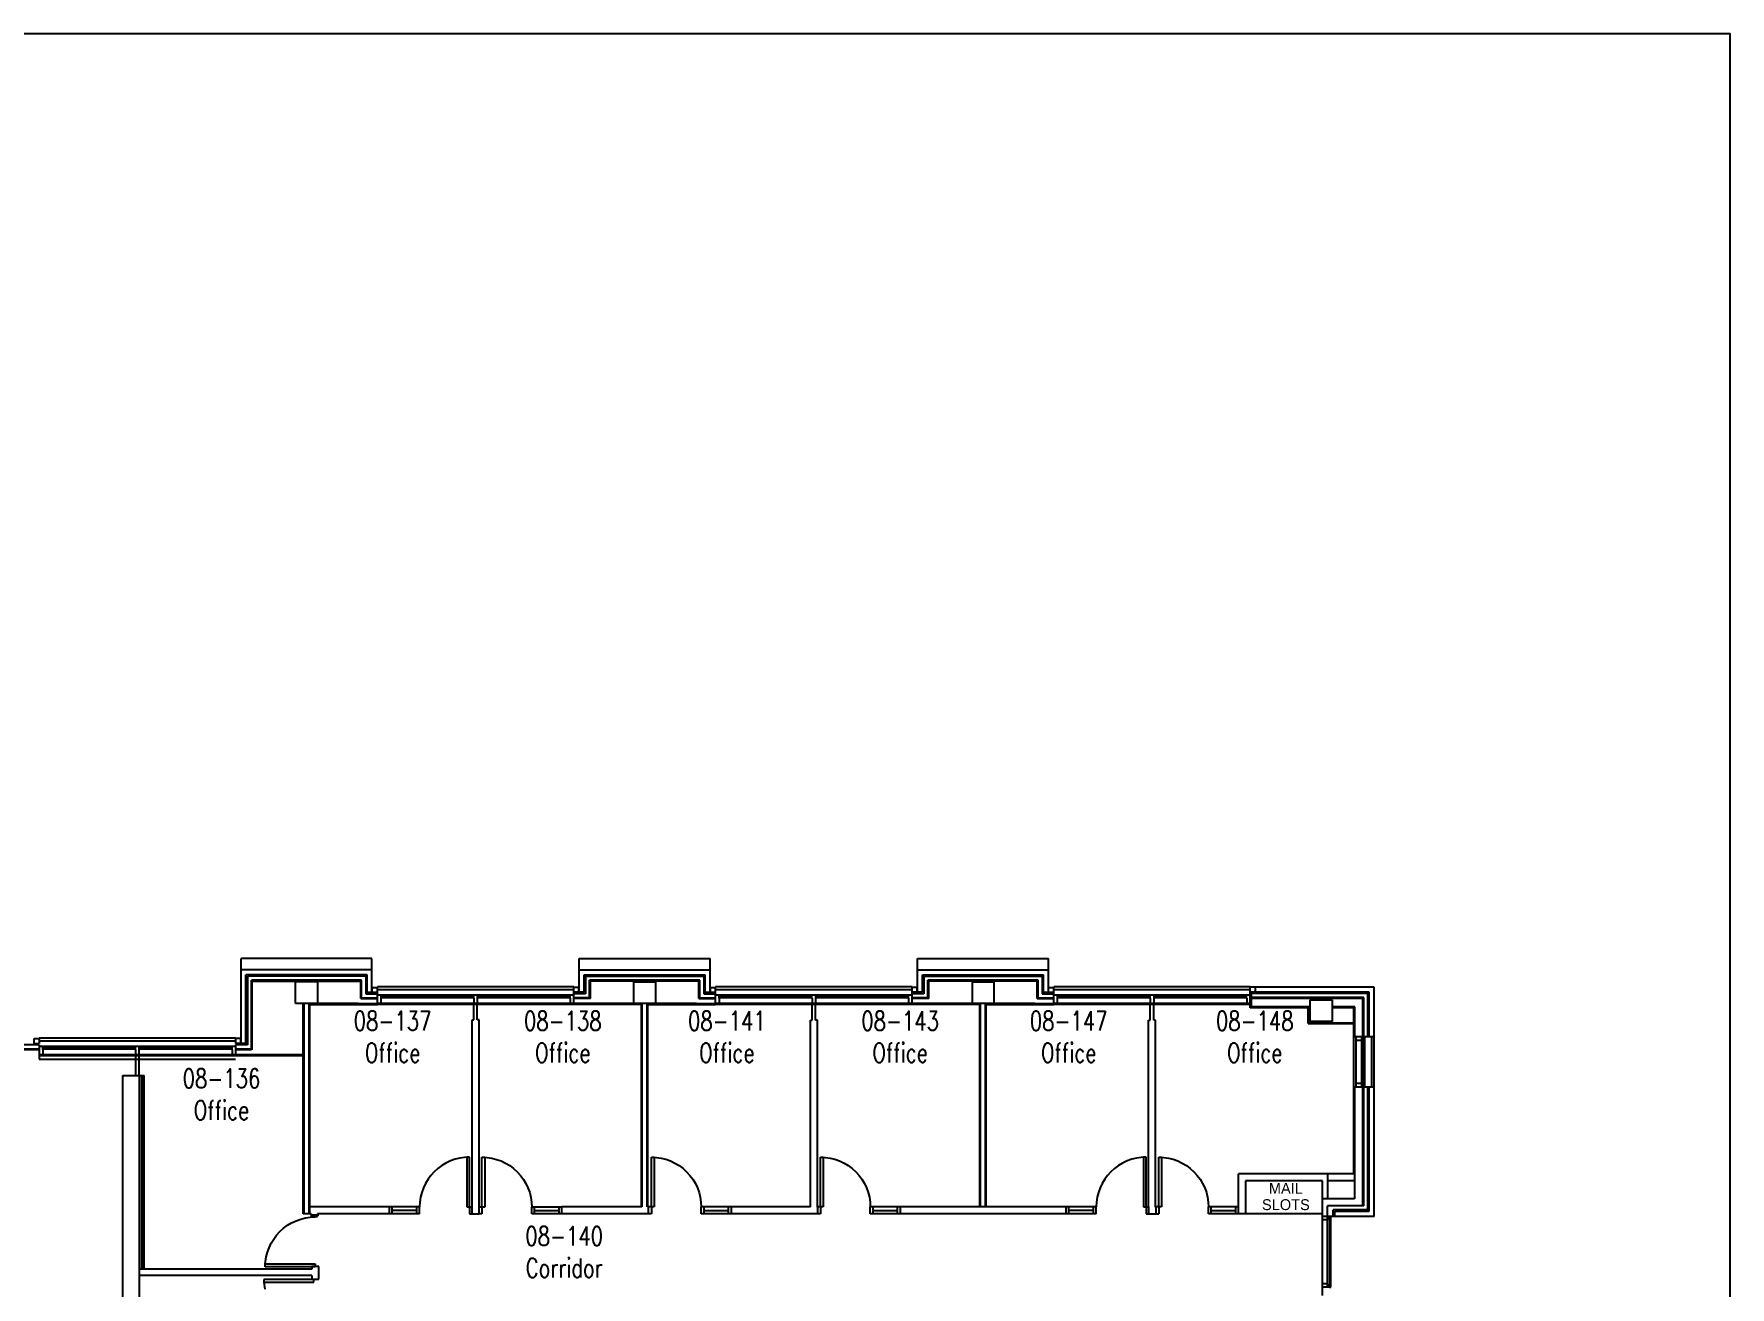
# Model space of a CAD drawing. Extents: x 11182 to 734459, y -1391328 to 152085.
# Drawn here: x 192153 to 223249, y -823482 to -800495 of the extents above; entities that cross this region are included whole.
import ezdxf
from ezdxf.enums import TextEntityAlignment as Align

# ---------------------------------------------------------------- set-up
doc = ezdxf.new("R2010")
doc.units = 0
doc.header["$LTSCALE"] = 500
doc.header["$MEASUREMENT"] = 0
doc.layers.add('0_Defpoints', color=106, linetype='CONTINUOUS', plot=False)
for name, color, linetype in [('0_room_data', 7, 'CONTINUOUS'), ('1_Wall_Exist', 251, 'CONTINUOUS'), ('3_Text', 7, 'CONTINUOUS')]:
    doc.layers.add(name, color=color, linetype=linetype)
doc.styles.add('1_200', font='simplex.shx', dxfattribs={"width": 0.75, "height": 460})
doc.styles.add('CHISEL-S', font='chisel-s')

# ---------------------------------------------------------------- blocks, each defined once
blk = doc.blocks.new('room_data')
at = {"layer": '3_Text', "style": '1_200', "width": 0.75}
for tag, p in [('ROOMNUM', (0, 0)), ('ROOMUSE', (0, -575))]:
    blk.add_attdef(tag, text='', height=345, dxfattribs=at).set_placement(p, align=Align.MIDDLE_CENTER)

msp = doc.modelspace()

# ---------------------------------------------------------------- linework, layer by layer
at = {"layer": '0_Defpoints'}
msp.add_lwpolyline([(121708, -800495), (121708, -866198), (223249, -866198), (223249, -800495)], close=True, dxfattribs=at)
at = {"layer": '1_Wall_Exist'}
for p, q in [((195951, -819015), (195951, -817453)), ((198351, -817453), (195951, -817453)), ((198351, -818075), (198351, -817453)), ((202151, -818075), (202151, -817453)), ((202151, -817453), (204551, -817453)), ((204551, -818075), (204551, -817453)), ((208351, -818075), (208351, -817453)), ((208351, -817453), (210751, -817453)), ((210751, -818075), (210751, -817453)), ((198351, -817663), (195951, -817663)), ((198261, -817753), (196041, -817753)), ((196041, -819015), (196041, -817753)), ((198236, -817778), (196066, -817778)), ((196066, -817778), (196066, -819040)), ((198236, -817778), (198236, -818100)), ((198261, -818075), (198261, -817753)), ((202151, -817663), (204551, -817663)), ((202241, -817753), (204461, -817753)), ((202241, -818075), (202241, -817753)), ((202266, -817778), (204436, -817778)), ((202266, -817778), (202266, -818100)), ((204436, -817778), (204436, -818100)), ((204461, -818075), (204461, -817753)), ((208351, -817663), (210751, -817663)), ((208441, -817753), (210661, -817753)), ((208441, -818075), (208441, -817753)), ((208466, -817778), (210636, -817778)), ((208466, -817778), (208466, -818100)), ((210636, -817778), (210636, -818100)), ((210661, -818075), (210661, -817753)), ((196141, -819115), (196141, -817853)), ((198161, -817853), (196141, -817853)), ((196157, -817869), (198145, -817869)), ((196157, -819131), (196157, -817869)), ((197351, -817881), (196951, -817881)), ((196951, -818281), (196951, -817881)), ((197351, -817881), (197351, -818281)), ((198145, -818191), (198145, -817869)), ((198161, -818175), (198161, -817853)), ((198236, -818100), (198451, -818100)), ((198261, -818075), (198351, -818075)), ((198356, -817985), (198451, -817985)), ((198356, -818075), (198356, -817985)), ((198356, -818075), (198451, -818075)), ((198451, -818300), (198451, -817973)), ((202051, -817973), (198451, -817973)), ((198451, -818023), (202051, -818023)), ((198451, -818121), (202051, -818121)), ((198517, -818184), (198517, -818121)), ((200216, -818184), (200216, -818121)), ((200282, -818121), (200282, -818273)), ((201985, -818184), (201985, -818121)), ((202051, -818300), (202051, -817973)), ((202146, -817985), (202051, -817985)), ((202146, -818075), (202051, -818075)), ((202266, -818100), (202051, -818100)), ((202146, -818075), (202146, -817985)), ((202241, -818075), (202151, -818075)), ((202341, -818175), (202341, -817853)), ((204361, -817853), (202341, -817853)), ((202357, -818191), (202357, -817869)), ((204345, -817869), (202357, -817869)), ((203151, -818281), (203151, -817881)), ((203151, -817881), (203551, -817881)), ((203551, -817881), (203551, -818281)), ((204345, -818191), (204345, -817869)), ((204361, -818175), (204361, -817853)), ((204436, -818100), (204651, -818100)), ((204461, -818075), (204551, -818075)), ((204556, -817985), (204651, -817985)), ((204556, -818075), (204556, -817985)), ((204556, -818075), (204651, -818075)), ((204651, -818300), (204651, -817973)), ((208251, -817973), (204651, -817973)), ((204651, -818023), (208251, -818023)), ((204651, -818121), (208251, -818121)), ((204717, -818184), (204717, -818121)), ((206416, -818184), (206416, -818121)), ((206482, -818121), (206482, -818273)), ((208185, -818184), (208185, -818121)), ((208251, -818300), (208251, -817973)), ((208346, -817985), (208251, -817985)), ((208346, -818075), (208251, -818075)), ((208466, -818100), (208251, -818100)), ((208346, -818075), (208346, -817985)), ((208441, -818075), (208351, -818075)), ((208541, -818175), (208541, -817853)), ((210561, -817853), (208541, -817853)), ((208557, -818191), (208557, -817869)), ((210545, -817869), (208557, -817869)), ((209351, -817881), (209351, -818281)), ((209351, -817881), (209751, -817881)), ((209751, -817881), (209751, -818281)), ((210545, -818191), (210545, -817869)), ((210561, -818175), (210561, -817853)), ((210636, -818100), (210851, -818100)), ((210661, -818075), (210751, -818075)), ((210756, -817985), (210851, -817985)), ((210756, -818075), (210756, -817985)), ((210756, -818075), (210851, -818075)), ((210851, -818300), (210851, -817973)), ((214451, -817973), (210851, -817973)), ((210851, -818023), (214451, -818023)), ((210851, -818121), (214451, -818121)), ((210917, -818184), (210917, -818121)), ((212616, -818184), (212616, -818121)), ((212682, -818121), (212682, -818273)), ((214385, -818184), (214385, -818121)), ((214451, -818357), (214451, -817973)), ((216725, -817983), (214451, -817983)), ((216635, -818073), (214451, -818073)), ((214476, -818357), (214476, -818073)), ((216610, -818098), (214476, -818098)), ((214551, -818073), (214551, -817983)), ((216610, -818891), (216610, -818098)), ((216635, -818891), (216635, -818073)), ((216725, -822189), (216725, -817983)), ((198101, -818281), (196951, -818281)), ((197092, -822139), (197092, -818281)), ((197105, -822139), (197105, -818281)), ((197197, -822139), (197197, -818281)), ((197210, -822139), (197210, -818281)), ((197210, -818283), (198451, -818283)), ((197210, -818299), (198451, -818299)), ((198145, -818191), (198435, -818191)), ((198161, -818175), (198451, -818175)), ((198451, -818273), (202051, -818273)), ((202051, -818300), (198451, -818300)), ((198514, -818184), (198514, -818273)), ((198514, -818184), (198517, -818184)), ((198519, -818146), (198517, -818134)), ((198517, -818146), (200216, -818146)), ((198517, -818172), (200216, -818172)), ((198517, -818184), (198519, -818172)), ((200219, -818184), (200216, -818184)), ((200219, -818184), (200219, -818273)), ((200220, -818578), (200220, -818274)), ((200282, -818146), (201985, -818146)), ((200282, -818172), (201985, -818172)), ((200282, -818578), (200282, -818274)), ((201982, -818146), (201985, -818134)), ((201985, -818184), (201982, -818172)), ((201987, -818184), (201985, -818184)), ((201987, -818184), (201987, -818273)), ((202341, -818175), (202051, -818175)), ((203292, -818283), (202051, -818283)), ((203292, -818299), (202051, -818299)), ((202357, -818191), (202067, -818191)), ((204301, -818281), (202401, -818281)), ((203292, -822012), (203292, -818261)), ((203305, -822012), (203305, -818261)), ((203397, -822012), (203397, -818261)), ((203410, -822012), (203410, -818261)), ((203410, -818283), (204651, -818283)), ((203410, -818299), (204651, -818299)), ((204345, -818191), (204635, -818191)), ((204361, -818175), (204651, -818175)), ((204651, -818273), (208251, -818273)), ((208251, -818300), (204651, -818300)), ((204714, -818184), (204714, -818273)), ((204714, -818184), (204717, -818184)), ((204719, -818146), (204717, -818134)), ((204717, -818146), (206416, -818146)), ((204717, -818172), (206416, -818172)), ((204717, -818184), (204719, -818172)), ((206419, -818184), (206416, -818184)), ((206419, -818184), (206419, -818273)), ((206420, -818584), (206420, -818279)), ((206482, -818146), (208185, -818146)), ((206482, -818172), (208185, -818172)), ((206482, -818584), (206482, -818279)), ((208187, -818184), (208185, -818184)), ((208187, -818184), (208187, -818273)), ((208541, -818175), (208251, -818175)), ((208557, -818191), (208251, -818191)), ((209492, -818283), (208251, -818283)), ((209492, -818299), (208251, -818299)), ((210501, -818281), (208601, -818281)), ((209492, -822012), (209492, -818281)), ((209505, -822012), (209505, -818281)), ((209597, -822012), (209597, -818281)), ((209610, -822012), (209610, -818281)), ((209610, -818283), (210851, -818283)), ((209610, -818299), (210851, -818299)), ((210545, -818191), (210835, -818191)), ((210561, -818175), (210851, -818175)), ((210851, -818273), (214451, -818273)), ((214451, -818300), (210851, -818300)), ((210914, -818184), (210914, -818273)), ((210914, -818184), (210917, -818184)), ((210919, -818146), (210917, -818134)), ((210917, -818146), (212616, -818146)), ((210917, -818172), (212616, -818172)), ((210917, -818184), (210919, -818172)), ((212619, -818184), (212616, -818184)), ((212619, -818184), (212619, -818273)), ((212620, -818584), (212620, -818300)), ((212682, -818146), (214385, -818146)), ((212682, -818172), (214385, -818172)), ((212682, -818584), (212682, -818300)), ((214382, -818146), (214385, -818134)), ((214385, -818184), (214382, -818172)), ((214387, -818184), (214385, -818184)), ((214387, -818184), (214387, -818273)), ((215551, -818357), (214451, -818357)), ((216535, -818173), (214476, -818173)), ((216519, -818189), (214476, -818189)), ((215551, -818341), (214476, -818341)), ((215516, -818646), (215516, -818357)), ((215529, -818633), (215529, -818357)), ((215551, -818611), (215551, -818211)), ((215551, -818211), (215951, -818211)), ((215951, -818211), (215951, -818611)), ((216367, -818341), (215951, -818341)), ((216351, -818357), (215951, -818357)), ((216351, -821403), (216351, -818357)), ((216367, -818891), (216367, -818341)), ((216519, -818891), (216519, -818189)), ((216535, -818891), (216535, -818173)), ((200189, -818578), (200220, -818578)), ((200189, -822139), (200189, -818578)), ((200316, -818578), (200282, -818578)), ((200316, -822141), (200316, -818578)), ((206389, -822012), (206389, -818584)), ((206389, -818584), (206420, -818584)), ((206516, -818584), (206482, -818584)), ((206516, -822014), (206516, -818584)), ((212589, -822012), (212589, -818584)), ((212589, -818584), (212620, -818584)), ((212716, -818584), (212682, -818584)), ((212716, -822014), (212716, -818584)), ((215516, -818646), (216351, -818646)), ((215529, -818633), (216351, -818633)), ((215951, -818611), (215551, -818611)), ((192251, -819040), (191826, -819040)), ((192156, -818925), (192251, -818925)), ((192156, -819015), (192156, -818925)), ((192156, -819015), (192251, -819015)), ((192251, -818915), (192251, -819015)), ((195851, -818915), (192251, -818915)), ((192251, -818965), (195851, -818965)), ((192251, -819040), (192251, -819299)), ((195851, -818915), (195851, -819015)), ((195946, -818925), (195851, -818925)), ((195946, -819015), (195851, -819015)), ((196066, -819040), (195851, -819040)), ((195851, -819040), (195851, -819215)), ((195946, -819015), (195946, -818925)), ((196041, -819015), (195951, -819015)), ((216725, -818891), (216350, -818891)), ((216366, -818891), (216366, -818875)), ((216395, -819806), (216395, -818891)), ((216395, -818953), (216490, -818953)), ((216490, -818891), (216490, -819806)), ((216490, -818915), (216523, -818915)), ((216490, -818930), (216523, -818930)), ((216523, -819806), (216523, -818891)), ((216523, -818953), (216548, -818953)), ((216548, -818891), (216548, -819806)), ((216675, -818891), (216675, -819806)), ((192251, -819115), (191751, -819115)), ((192251, -819131), (191751, -819131)), ((192251, -819063), (195851, -819063)), ((192251, -819215), (195851, -819215)), ((195851, -819242), (192251, -819242)), ((192251, -819299), (195851, -819299)), ((192314, -819126), (192314, -819215)), ((192314, -819126), (192317, -819126)), ((192317, -819126), (192317, -819063)), ((192319, -819088), (192317, -819076)), ((192317, -819088), (194016, -819088)), ((192317, -819114), (194016, -819114)), ((192317, -819126), (192319, -819114)), ((194016, -819126), (194016, -819063)), ((194019, -819126), (194016, -819126)), ((194019, -819603), (194019, -819126)), ((194082, -819603), (194082, -819063)), ((194082, -819088), (195785, -819088)), ((194082, -819114), (195785, -819114)), ((195782, -819088), (195785, -819076)), ((195785, -819126), (195782, -819114)), ((195785, -819126), (195785, -819063)), ((195787, -819126), (195785, -819126)), ((195787, -819126), (195787, -819215)), ((196141, -819115), (195851, -819115)), ((197092, -819223), (195851, -819223)), ((197092, -819239), (195851, -819239)), ((196141, -819131), (195867, -819131)), ((193786, -831418), (193786, -819603)), ((193786, -819603), (194173, -819603)), ((193787, -819603), (193786, -819604)), ((194086, -831418), (194086, -819603)), ((194132, -823155), (194132, -819603)), ((194157, -823155), (194157, -819603)), ((194173, -823155), (194173, -819603)), ((216351, -819806), (216725, -819806)), ((216367, -821864), (216367, -819806)), ((216395, -819744), (216490, -819744)), ((216490, -819767), (216523, -819767)), ((216490, -819782), (216523, -819782)), ((216519, -821989), (216519, -819806)), ((216523, -819744), (216548, -819744)), ((216535, -821989), (216535, -819806)), ((216610, -822064), (216610, -819806)), ((216635, -822089), (216635, -819806)), ((199707, -821206), (199630, -821252)), ((199788, -821168), (199707, -821206)), ((199873, -821138), (199788, -821168)), ((199959, -821116), (199873, -821138)), ((200087, -821098), (199959, -821116)), ((200138, -821098), (200087, -821098)), ((200087, -821098), (200087, -822012)), ((200138, -822012), (200138, -821098)), ((200367, -821099), (200418, -821099)), ((200367, -822014), (200367, -821099)), ((200418, -821099), (200546, -821117)), ((200418, -821099), (200418, -822014)), ((200546, -821117), (200633, -821139)), ((200633, -821139), (200717, -821169)), ((200717, -821169), (200798, -821208)), ((200798, -821208), (200875, -821254)), ((203473, -821098), (203524, -821098)), ((203473, -822012), (203473, -821098)), ((203524, -821098), (203652, -821116)), ((203524, -821098), (203524, -822012)), ((203652, -821116), (203739, -821138)), ((203739, -821138), (203823, -821168)), ((203823, -821168), (203905, -821206)), ((203905, -821206), (203981, -821252)), ((206573, -821098), (206624, -821098)), ((206573, -822012), (206573, -821098)), ((206624, -821098), (206752, -821116)), ((206624, -821098), (206624, -822012)), ((206752, -821116), (206839, -821138)), ((206839, -821138), (206923, -821168)), ((206923, -821168), (207005, -821206)), ((207005, -821206), (207081, -821252)), ((212113, -821206), (212036, -821252)), ((212194, -821168), (212113, -821206)), ((212279, -821138), (212194, -821168)), ((212366, -821116), (212279, -821138)), ((212493, -821098), (212366, -821116)), ((212544, -821098), (212493, -821098)), ((212493, -821098), (212493, -822012)), ((212544, -822012), (212544, -821098)), ((212773, -821098), (212824, -821098)), ((212773, -822012), (212773, -821098)), ((212824, -821098), (212952, -821116)), ((212824, -821098), (212824, -822012)), ((212952, -821116), (213039, -821138)), ((213039, -821138), (213123, -821168)), ((213123, -821168), (213205, -821206)), ((213205, -821206), (213281, -821252)), ((199378, -821504), (199332, -821581)), ((199431, -821433), (199378, -821504)), ((199492, -821366), (199431, -821433)), ((199558, -821306), (199492, -821366)), ((199630, -821252), (199558, -821306)), ((200875, -821254), (200947, -821307)), ((200947, -821307), (201013, -821367)), ((201013, -821367), (201074, -821434)), ((201074, -821434), (201127, -821506)), ((201127, -821506), (201173, -821583)), ((203981, -821252), (204053, -821306)), ((204053, -821306), (204119, -821366)), ((204119, -821366), (204180, -821433)), ((204180, -821433), (204233, -821504)), ((204233, -821504), (204279, -821581)), ((207081, -821252), (207153, -821306)), ((207153, -821306), (207219, -821366)), ((207219, -821366), (207280, -821433)), ((207280, -821433), (207333, -821504)), ((207333, -821504), (207379, -821581)), ((211784, -821504), (211738, -821581)), ((211838, -821433), (211784, -821504)), ((211898, -821366), (211838, -821433)), ((211965, -821306), (211898, -821366)), ((212036, -821252), (211965, -821306)), ((213281, -821252), (213353, -821306)), ((213353, -821306), (213419, -821366)), ((213419, -821366), (213480, -821433)), ((213480, -821433), (213533, -821504)), ((213533, -821504), (213579, -821581)), ((214238, -822139), (214238, -821403)), ((216367, -821403), (214238, -821403)), ((215776, -821530), (214365, -821530)), ((214365, -821530), (214365, -822139)), ((215776, -823635), (215776, -821530)), ((215871, -821403), (215871, -821864)), ((216367, -821530), (215871, -821530)), ((199242, -821834), (199229, -821923)), ((199264, -821747), (199242, -821834)), ((199294, -821663), (199264, -821747)), ((199332, -821581), (199294, -821663)), ((201173, -821583), (201211, -821664)), ((201211, -821664), (201242, -821749)), ((201242, -821749), (201263, -821836)), ((201263, -821836), (201276, -821924)), ((204279, -821581), (204318, -821663)), ((204318, -821663), (204348, -821747)), ((204348, -821747), (204369, -821834)), ((204369, -821834), (204382, -821923)), ((207379, -821581), (207418, -821663)), ((207418, -821663), (207448, -821747)), ((207448, -821747), (207469, -821834)), ((207469, -821834), (207482, -821923)), ((211648, -821834), (211635, -821923)), ((211670, -821747), (211648, -821834)), ((211700, -821663), (211670, -821747)), ((211738, -821581), (211700, -821663)), ((213579, -821581), (213618, -821663)), ((213618, -821663), (213648, -821747)), ((213648, -821747), (213669, -821834)), ((213669, -821834), (213682, -821923)), ((197236, -822139), (197092, -822139)), ((199224, -822012), (197210, -822012)), ((197236, -822139), (197236, -822190)), ((197249, -822156), (197376, -822156)), ((199224, -822139), (197351, -822139)), ((197351, -822190), (197351, -822139)), ((198672, -822139), (198672, -822012)), ((198723, -822139), (198723, -822012)), ((199173, -822076), (198723, -822076)), ((199173, -822139), (199173, -822012)), ((199229, -821923), (199224, -822012)), ((199224, -822139), (199224, -822012)), ((200087, -822012), (200138, -822012)), ((200138, -822012), (200189, -822012)), ((200138, -822012), (200138, -822139)), ((200138, -822139), (200316, -822139)), ((200367, -822014), (200316, -822014)), ((200367, -822141), (200316, -822141)), ((200367, -822014), (200367, -822141)), ((200418, -822014), (200367, -822014)), ((201276, -821924), (201281, -822014)), ((201833, -822014), (201281, -822014)), ((201281, -822141), (201281, -822014)), ((201833, -822141), (201281, -822141)), ((201332, -822141), (201332, -822014)), ((201332, -822077), (201782, -822077)), ((201782, -822141), (201782, -822014)), ((203295, -822012), (201833, -822012)), ((201833, -822139), (201833, -822012)), ((201833, -822141), (201833, -822014)), ((203473, -822139), (201833, -822139)), ((203473, -822012), (203410, -822012)), ((203422, -822139), (203422, -822012)), ((203473, -822012), (203473, -822139)), ((203524, -822012), (203473, -822012)), ((204382, -821923), (204387, -822012)), ((206389, -822012), (204387, -822012)), ((204387, -822139), (204387, -822012)), ((206573, -822139), (204387, -822139)), ((204438, -822139), (204438, -822012)), ((204438, -822076), (204888, -822076)), ((204888, -822139), (204888, -822012)), ((204939, -822139), (204939, -822012)), ((206573, -822012), (206522, -822012)), ((206522, -822139), (206522, -822012)), ((206573, -822012), (206573, -822139)), ((206624, -822012), (206573, -822012)), ((207482, -821923), (207487, -822012)), ((208039, -822012), (207487, -822012)), ((207487, -822139), (207487, -822012)), ((208039, -822139), (207487, -822139)), ((207538, -822139), (207538, -822012)), ((207538, -822076), (207988, -822076)), ((207988, -822139), (207988, -822012)), ((211630, -822012), (208039, -822012)), ((208039, -822139), (208039, -822012)), ((208039, -822139), (208039, -822012)), ((211630, -822139), (208039, -822139)), ((211078, -822139), (211078, -822012)), ((211129, -822139), (211129, -822012)), ((211579, -822076), (211129, -822076)), ((211579, -822139), (211579, -822012)), ((211635, -821923), (211630, -822012)), ((211630, -822139), (211630, -822012)), ((212493, -822012), (212544, -822012)), ((212544, -822012), (212595, -822012)), ((212544, -822012), (212544, -822139)), ((212544, -822139), (212773, -822139)), ((212595, -822139), (212595, -822012)), ((212722, -822012), (212722, -822139)), ((212773, -822012), (212722, -822012)), ((212773, -822012), (212773, -822139)), ((212824, -822012), (212773, -822012)), ((213682, -821923), (213687, -822012)), ((214239, -822012), (213687, -822012)), ((213687, -822139), (213687, -822012)), ((215776, -822139), (213687, -822139)), ((213738, -822139), (213738, -822012)), ((213738, -822076), (214188, -822076)), ((214188, -822139), (214188, -822012)), ((214239, -822139), (214239, -822012)), ((216364, -821864), (215776, -821864)), ((216535, -821989), (215871, -821989)), ((215871, -823482), (215871, -821989)), ((215975, -822189), (215975, -822064)), ((216610, -822064), (215975, -822064)), ((216000, -822189), (216000, -822089)), ((216000, -822089), (216635, -822089)), ((196602, -822529), (196662, -822462)), ((196662, -822462), (196729, -822402)), ((196729, -822402), (196801, -822349)), ((196801, -822349), (196878, -822303)), ((196878, -822303), (196959, -822264)), ((196959, -822264), (197044, -822234)), ((197044, -822234), (197131, -822212)), ((197131, -822212), (197219, -822199)), ((197219, -822199), (197309, -822194)), ((197236, -822190), (197351, -822190)), ((216725, -822189), (215776, -822189)), ((215871, -822251), (215776, -822251)), ((215871, -822213), (215903, -822213)), ((215871, -822228), (215903, -822228)), ((215903, -822189), (215903, -823482)), ((215928, -822251), (215903, -822251)), ((215928, -823482), (215928, -822189)), ((196434, -822843), (196464, -822759)), ((196464, -822759), (196503, -822677)), ((196503, -822677), (196549, -822601)), ((196549, -822601), (196602, -822529)), ((196394, -823058), (196412, -822930)), ((196394, -823109), (196394, -823058)), ((196394, -823058), (197309, -823058)), ((196412, -822930), (196434, -822843)), ((197309, -823058), (197309, -823109)), ((197249, -823155), (194085, -823155)), ((197249, -823269), (194085, -823269)), ((196370, -823342), (196370, -823393)), ((197285, -823342), (196370, -823342)), ((196370, -823393), (196388, -823521)), ((196370, -823393), (197285, -823393)), ((197309, -823109), (196394, -823109)), ((197249, -823104), (197249, -823155)), ((197376, -823104), (197249, -823104)), ((197249, -823269), (197249, -823338)), ((197249, -823338), (197376, -823338)), ((197285, -823393), (197285, -823342)), ((197376, -823338), (197376, -823104)), ((215871, -823420), (215776, -823420)), ((215871, -823482), (215776, -823482)), ((215871, -823443), (215903, -823443)), ((215871, -823458), (215903, -823458)), ((215926, -823482), (215871, -823482)), ((215928, -823420), (215903, -823420)), ((215903, -823482), (215928, -823482))]:
    msp.add_line(p, q, dxfattribs=at)

# ---------------------------------------------------------------- block references
at = {"layer": '0_room_data', "xscale": 1.018417926029456, "yscale": 1.018417926029456, "zscale": 1.018417926029456}
for p, values in [((198729, -818599), {'ROOMNUM': '08-137', 'ROOMUSE': 'Office'}), ((201849, -818599), {'ROOMNUM': '08-138', 'ROOMUSE': 'Office'}), ((204857, -818599), {'ROOMNUM': '08-141', 'ROOMUSE': 'Office'}), ((208033, -818599), {'ROOMNUM': '08-143', 'ROOMUSE': 'Office'}), ((211123, -818599), {'ROOMNUM': '08-147', 'ROOMUSE': 'Office'}), ((214534, -818599), {'ROOMNUM': '08-148', 'ROOMUSE': 'Office'}), ((195592, -819653), {'ROOMNUM': '08-136', 'ROOMUSE': 'Office'}), ((201874, -822545), {'ROOMNUM': '08-140', 'ROOMUSE': 'Corridor'})]:
    msp.add_blockref('room_data', p, dxfattribs=at).add_auto_attribs(values)

# ---------------------------------------------------------------- texts
at = {"layer": '1_Wall_Exist', "style": 'CHISEL-S'}
for s, p in [('MAIL', (215105, -821770)), ('SLOTS', (215105, -822070))]:
    msp.add_text(s, height=200, dxfattribs=at).set_placement(p, align=Align.CENTER)

doc.saveas('drawing.dxf')
